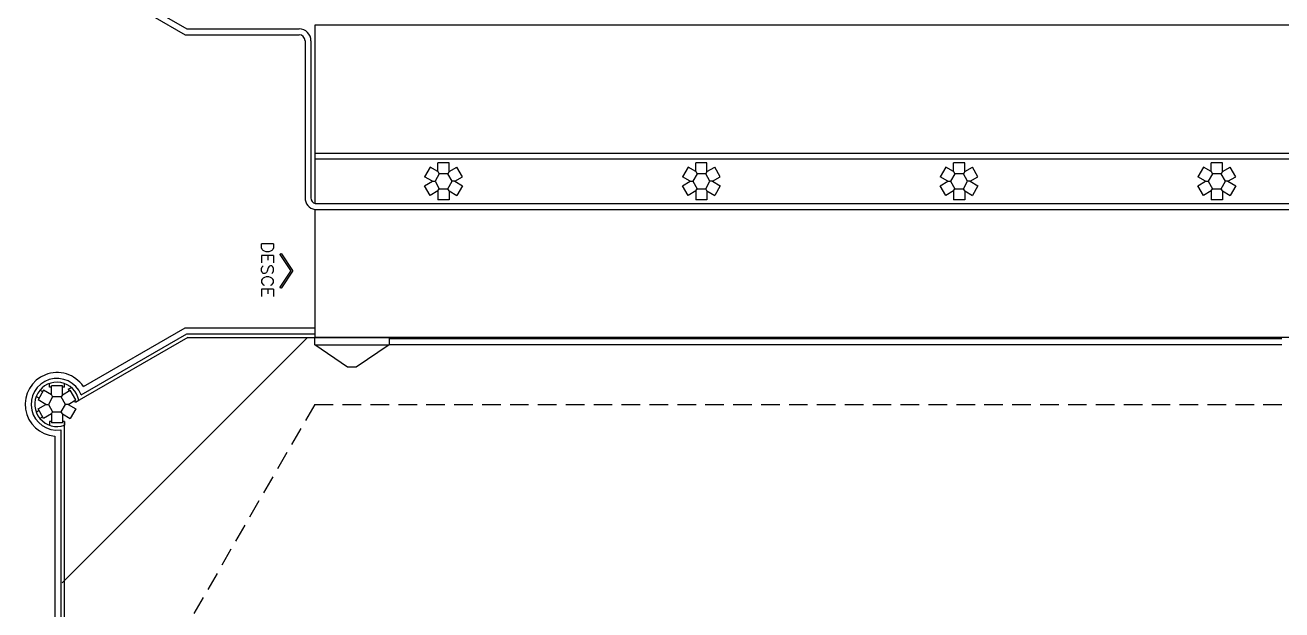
# Model space of a CAD drawing. Header units: millimetres. Extents: x 2801 to 3319, y 1187 to 1422.
# Drawn here: x 3040.64 to 3057.53, y 1240.16 to 1248.03 of the extents above; entities that cross this region are included whole.
import ezdxf

# ---------------------------------------------------------------- set-up
doc = ezdxf.new("R2010")
doc.units = ezdxf.units.MM
doc.linetypes.add('HIDDEN', pattern=[0.375, 0.25, -0.125])
for name, color, linetype in [('AR-CORRIMAO-V1', 2, 'Continuous'), ('AR-ESTC', 3, 'Continuous'), ('AR-ESTMA-C', 3, 'Continuous'), ('AR-ESTMA-V', 1, 'Continuous'), ('AR-PISO-V', 1, 'Continuous'), ('AR-PISO-V1', 1, 'Continuous'), ('AR-PROJ', 1, 'HIDDEN'), ('AR-TXTCONG', 2, 'Continuous')]:
    doc.layers.add(name, color=color, linetype=linetype)
doc.styles.add('S16', font='simplex.shx', dxfattribs={"width": 1.1, "height": 0.16})

# ---------------------------------------------------------------- blocks, each defined once
blk = doc.blocks.new('pilar15')
at = {"layer": 'AR-ESTMA-C'}
for p, q in [((-0.179, 0.19), (-0.254, 0.06)), ((-0.075, 0.13), (-0.179, 0.19)), ((0.075, 0.25), (-0.075, 0.25)), ((-0.075, 0.13), (-0.075, 0.25)), ((0.075, 0.13), (0.075, 0.25)), ((0.075, 0.13), (0.179, 0.19)), ((0.254, 0.06), (0.179, 0.19)), ((-0.15, 0), (-0.254, 0.06)), ((-0.254, -0.06), (-0.15, 0)), ((-0.15, 0), (-0.115, 0)), ((-0.075, 0.13), (-0.058, 0.1)), ((0.075, 0.13), (0.058, 0.1)), ((0.15, 0), (0.115, 0)), ((0.15, 0), (0.254, 0.06)), ((0.15, 0), (0.254, -0.06)), ((-0.179, -0.19), (-0.254, -0.06)), ((-0.075, -0.13), (-0.179, -0.19)), ((-0.075, -0.13), (-0.058, -0.1)), ((-0.075, -0.13), (-0.075, -0.25)), ((0.075, -0.13), (0.058, -0.1)), ((0.075, -0.13), (0.179, -0.19)), ((0.075, -0.13), (0.075, -0.25)), ((0.254, -0.06), (0.179, -0.19)), ((0.075, -0.25), (-0.075, -0.25))]:
    blk.add_line(p, q, dxfattribs=at)
blk.add_lwpolyline([(0.058, 0.1), (-0.058, 0.1), (-0.115, 0), (-0.058, -0.1), (0.058, -0.1), (0.115, 0)], close=True, dxfattribs=at)

msp = doc.modelspace()

# ---------------------------------------------------------------- hatches: boundary and pattern name
at = {"layer": 'AR-TXTCONG'}
h = msp.add_hatch(color=256, dxfattribs=at)
edge = h.paths.add_edge_path()
edge.add_line((3044.08, 1244.952), (3044.227, 1244.73))
edge.add_arc((3044.218, 1244.724), 0.0113, -33.5245, 33.5245, ccw=False)
edge.add_line((3044.227, 1244.718), (3044.08, 1244.496))
edge.add_arc((3044.073, 1244.501), 0.0094, 146.4755, 326.4755, ccw=False)
edge.add_line((3044.065, 1244.506), (3044.205, 1244.718))
edge.add_arc((3044.195, 1244.724), 0.0112, 326.4755, 393.5245)
edge.add_line((3044.205, 1244.73), (3044.065, 1244.942))
edge.add_arc((3044.073, 1244.947), 0.0094, 33.5245, 213.5245, ccw=False)

# ---------------------------------------------------------------- linework, layer by layer
at = {"layer": 'AR-CORRIMAO-V1'}
for p, q in [((3041.387, 1248.8), (3042.809, 1247.979)), ((3041.418, 1248.69), (3042.787, 1247.899)), ((3042.809, 1247.979), (3044.317, 1247.979)), ((3042.787, 1247.899), (3044.317, 1247.899)), ((3044.397, 1247.819), (3044.397, 1245.706)), ((3044.477, 1247.819), (3044.477, 1245.706)), ((3044.527, 1246.309), (3070.508, 1246.309)), ((3044.527, 1246.229), (3070.508, 1246.229)), ((3044.527, 1245.549), (3070.508, 1245.549)), ((3044.535, 1245.629), (3070.508, 1245.629)), ((3041.387, 1243.058), (3042.809, 1243.879)), ((3041.418, 1243.169), (3042.787, 1243.959)), ((3042.787, 1243.959), (3044.527, 1243.959)), ((3042.809, 1243.879), (3044.527, 1243.879)), ((3057.527, 1243.809), (3045.527, 1243.809)), ((3057.527, 1243.729), (3045.527, 1243.729)), ((3041.113, 1242.584), (3041.113, 1237.274)), ((3041.033, 1242.502), (3041.033, 1237.356))]:
    msp.add_line(p, q, dxfattribs=at)
for centre, radius, start, end in [((3044.317, 1247.819), 0.16, 0, 90), ((3044.317, 1247.819), 0.08, 0, 90), ((3044.557, 1245.706), 0.16, 180, 259.1931), ((3044.557, 1245.706), 0.08, 180, 254.0143), ((3041.063, 1242.929), 0.428, 34.0326, 265.9822), ((3041.063, 1242.929), 0.348, 21.7629, 278.2554)]:
    msp.add_arc(centre, radius, start, end, dxfattribs=at)
at = {"layer": 'AR-ESTC', "ltscale": 0.25}
for p, q in [((3044.527, 1243.829), (3045.527, 1243.829)), ((3044.527, 1243.729), (3044.527, 1243.829)), ((3044.527, 1243.729), (3045.527, 1243.729)), ((3044.966, 1243.429), (3044.527, 1243.729)), ((3045.527, 1243.729), (3045.085, 1243.429)), ((3045.527, 1243.829), (3045.527, 1243.729)), ((3045.085, 1243.429), (3044.966, 1243.429))]:
    msp.add_line(p, q, dxfattribs=at)
at = {"layer": 'AR-ESTMA-V', "ltscale": 0.25}
for p, q in [((3040.963, 1243.159), (3040.963, 1243.21)), ((3041.163, 1243.159), (3041.163, 1243.21)), ((3040.822, 1243.011), (3040.784, 1243.033)), ((3040.872, 1243.097), (3040.834, 1243.119)), ((3040.988, 1243.159), (3040.963, 1243.159)), ((3041.163, 1243.159), (3041.138, 1243.159)), ((3041.213, 1243.131), (3041.257, 1243.156)), ((3041.213, 1243.131), (3041.225, 1243.109)), ((3040.822, 1242.847), (3040.784, 1242.825)), ((3041.313, 1242.958), (3041.3, 1242.979)), ((3041.313, 1242.958), (3041.357, 1242.983)), ((3040.872, 1242.761), (3040.834, 1242.739)), ((3040.963, 1242.699), (3040.963, 1242.648)), ((3040.988, 1242.699), (3040.963, 1242.699)), ((3041.163, 1242.699), (3041.138, 1242.699)), ((3041.163, 1242.699), (3041.163, 1242.648))]:
    msp.add_line(p, q, dxfattribs=at)
at = {"layer": 'AR-PISO-V'}
msp.add_line((3041.131, 1240.529), (3044.431, 1243.829), dxfattribs=at)
at = {"layer": 'AR-PISO-V1'}
for p, q in [((3044.527, 1248.029), (3044.527, 1246.079)), ((3071.626, 1248.029), (3044.527, 1248.029)), ((3044.527, 1246.079), (3044.527, 1245.632)), ((3044.527, 1245.549), (3044.527, 1243.829)), ((3042.822, 1243.829), (3041.33, 1242.968)), ((3042.822, 1243.829), (3044.527, 1243.829)), ((3071.627, 1243.829), (3044.527, 1243.829)), ((3041.163, 1237.179), (3041.163, 1242.679))]:
    msp.add_line(p, q, dxfattribs=at)
msp.add_arc((3041.063, 1242.929), 0.298, 10.415, 289.5926, dxfattribs=at)
at = {"layer": 'AR-PROJ'}
for q in [(3042.795, 1239.929), (3072.24, 1242.929)]:
    msp.add_line((3044.527, 1242.929), q, dxfattribs=at)
at = {"layer": 'AR-TXTCONG'}
msp.add_lwpolyline([(3044.08, 1244.952), (3044.227, 1244.73, -0.301199), (3044.227, 1244.718), (3044.08, 1244.496, -1), (3044.065, 1244.506), (3044.205, 1244.718, 0.301199), (3044.205, 1244.73), (3044.065, 1244.942, -1)], format="xyb", close=True, dxfattribs=at)

# ---------------------------------------------------------------- block references
at = {"layer": 'AR-ESTMA-C', "ltscale": 0.25}
for p in [(3046.259, 1245.929), (3049.724, 1245.929), (3053.188, 1245.929), (3056.652, 1245.929), (3041.063, 1242.929)]:
    msp.add_blockref('pilar15', p, dxfattribs=at)

# ---------------------------------------------------------------- texts
at = {"layer": 'AR-TXTCONG', "style": 'S16', "width": 1.1}
msp.add_text('DESCE', height=0.16, rotation=270, dxfattribs=at).set_placement((3043.812, 1245.118))

doc.saveas('drawing.dxf')
